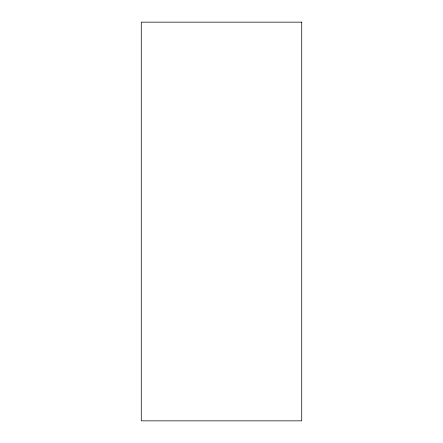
<?xml version="1.0" encoding="UTF-8"?>
<svg xmlns="http://www.w3.org/2000/svg" width="443" height="443" viewBox="0 0 443 443"><rect width="100%" height="100%" fill="white"/><g stroke="black" fill="none" stroke-linecap="round" stroke-linejoin="round"><path stroke-width="0.66" d="M301.727 22.15L141.273 22.15L141.273 420.85L301.727 420.85L301.727 22.15"/></g></svg>
